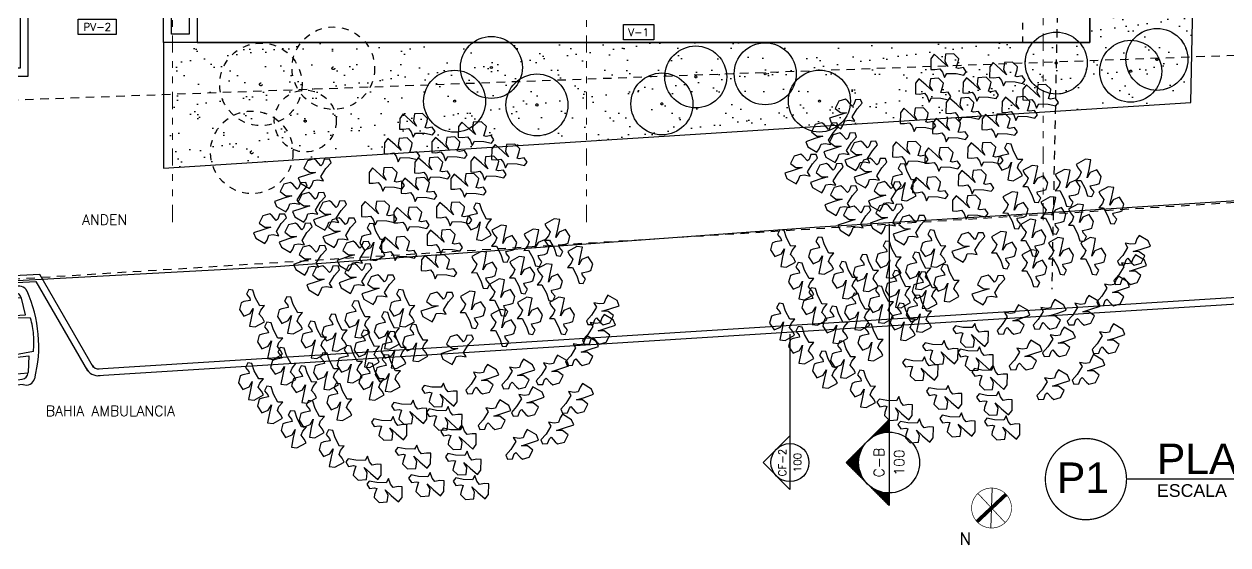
# Model space of a CAD drawing. Header units: millimetres. Extents: x 2056 to 4470, y 1400 to 3101.
# Drawn here: x 2098.05 to 2115.85, y 1509.46 to 1517.16 of the extents above; entities that cross this region are included whole.
import ezdxf
from ezdxf.enums import TextEntityAlignment as Align

# ---------------------------------------------------------------- set-up
doc = ezdxf.new("R2010")
doc.units = ezdxf.units.MM
for name, pattern in [('DIVIDE', [31.75, 12.7, -6.35, 0, -6.35, 0, -6.35]), ('HIDDEN', [9.525, 6.35, -3.175]), ('HIDDEN2', [0.1875, 0.125, -0.0625])]:
    doc.linetypes.add(name, pattern=pattern)
for name, color, linetype in [('0-PROYECCION', 8, 'HIDDEN2'), ('A-252', 252, 'Continuous'), ('A-253', 253, 'Continuous'), ('A-ANNO-DIMS-GRID', 195, 'Continuous'), ('A-ANNO-GLAZ', 124, 'Continuous'), ('A-ANNO-SYMB', 195, 'Continuous'), ('A-ANNO-TEXT', 190, 'Continuous'), ('A-FLOR', 8, 'Continuous'), ('A-GRID-COLS', 75, 'DIVIDE'), ('A-LDSP-TREE', 74, 'Continuous'), ('A-LDSP-TURF', 75, 'Continuous'), ('A-PROY', 15, 'HIDDEN'), ('A-WALL-SILL', 205, 'Continuous')]:
    doc.layers.add(name, color=color, linetype=linetype)
doc.layers.add('A-Anno-Titl', color=233, linetype='Continuous', lineweight=50)
doc.layers.add('A-WALL', color=16, linetype='Continuous', lineweight=30)
doc.styles.add('NUEVO', font='SIMPLEX')
doc.styles.add('ROMAN', font='arial.ttf')
doc.styles.add('ROMANS', font='romans')

# ---------------------------------------------------------------- blocks, each defined once
blk = doc.blocks.new('01420-TITULO BLOQUE DE DIBUJO')
at = {"color": 0, "linetype": 'Continuous', "const_width": 0.00025}
blk.add_lwpolyline([(0.029, 0.016, 0.414214), (0.021, 0.024, 0.414214), (0.013, 0.016, 0.414214), (0.021, 0.008, 0.414214), (0.029, 0.016, -0.219374)], format="xyb", dxfattribs=at)
blk.add_lwpolyline([(0.029, 0.016), (0.15078, 0.016)], dxfattribs=at)
at = {"style": 'ROMAN'}
blk.add_text('ESCALA ', height=0.0025, dxfattribs=at).set_placement((0.035, 0.0125))
at = {"lineweight": 9, "style": 'ROMAN'}
for tag, p, height in [('TÍTULO-BLOQUE-DE-DIBUJO', (0.035, 0.017), 0.006), ('C4', (0.01529, 0.01329), 0.006), ('1:10', (0.05021, 0.0125), 0.0025)]:
    blk.add_attdef(tag, p, '', height=height, dxfattribs=at)
blk = doc.blocks.new('*X14')
at = {"color": 0}
for p, q in [((6.79242, 13.81987), (6.79667, 13.81987)), ((6.79255, 13.82), (6.79654, 13.82)), ((6.79267, 13.82013), (6.79642, 13.82013)), ((6.7928, 13.82025), (6.79629, 13.82025)), ((6.79292, 13.82038), (6.79617, 13.82038)), ((6.79305, 13.8205), (6.79604, 13.8205)), ((6.79317, 13.82062), (6.79592, 13.82062)), ((6.7933, 13.82075), (6.79579, 13.82075)), ((6.79342, 13.82087), (6.79567, 13.82087)), ((6.79355, 13.821), (6.79554, 13.821)), ((6.79367, 13.82113), (6.79542, 13.82113)), ((6.7938, 13.82125), (6.79529, 13.82125)), ((6.79392, 13.82137), (6.79517, 13.82137)), ((6.79405, 13.8215), (6.79504, 13.8215)), ((6.79417, 13.82162), (6.79492, 13.82162)), ((6.7943, 13.82175), (6.79479, 13.82175)), ((6.78905, 13.8165), (6.78918, 13.8165)), ((6.78917, 13.81663), (6.78936, 13.81663)), ((6.7893, 13.81675), (6.78954, 13.81675)), ((6.78942, 13.81687), (6.78973, 13.81687)), ((6.78955, 13.817), (6.78993, 13.817)), ((6.78967, 13.81713), (6.79015, 13.81713)), ((6.7898, 13.81725), (6.79038, 13.81725)), ((6.78992, 13.81738), (6.79063, 13.81738)), ((6.79005, 13.8175), (6.7909, 13.8175)), ((6.79017, 13.81762), (6.7912, 13.81762)), ((6.7903, 13.81775), (6.79153, 13.81775)), ((6.79042, 13.81788), (6.79191, 13.81788)), ((6.79055, 13.818), (6.79236, 13.818)), ((6.79067, 13.81813), (6.79293, 13.81813)), ((6.7908, 13.81825), (6.79394, 13.81825)), ((6.79092, 13.81837), (6.79817, 13.81837)), ((6.79105, 13.8185), (6.79804, 13.8185)), ((6.79117, 13.81863), (6.79792, 13.81863)), ((6.7913, 13.81875), (6.79779, 13.81875)), ((6.79142, 13.81888), (6.79767, 13.81888)), ((6.79155, 13.819), (6.79754, 13.819)), ((6.79167, 13.81912), (6.79742, 13.81912)), ((6.7918, 13.81925), (6.79729, 13.81925)), ((6.79192, 13.81938), (6.79717, 13.81938)), ((6.79205, 13.8195), (6.79704, 13.8195)), ((6.79217, 13.81963), (6.79692, 13.81963)), ((6.7923, 13.81975), (6.79679, 13.81975)), ((6.79514, 13.81825), (6.79829, 13.81825)), ((6.79615, 13.81813), (6.79842, 13.81813)), ((6.79673, 13.818), (6.79854, 13.818)), ((6.79718, 13.81788), (6.79867, 13.81788)), ((6.79756, 13.81775), (6.79879, 13.81775)), ((6.79789, 13.81762), (6.79892, 13.81762)), ((6.79819, 13.8175), (6.79904, 13.8175)), ((6.79846, 13.81738), (6.79917, 13.81738)), ((6.79871, 13.81725), (6.79929, 13.81725)), ((6.79894, 13.81713), (6.79942, 13.81713)), ((6.79915, 13.817), (6.79954, 13.817)), ((6.79936, 13.81687), (6.79967, 13.81687)), ((6.79955, 13.81675), (6.79979, 13.81675)), ((6.79973, 13.81663), (6.79992, 13.81663)), ((6.7999, 13.8165), (6.80004, 13.8165)), ((6.7853, 13.81275), (6.78624, 13.81275)), ((6.78542, 13.81288), (6.7863, 13.81288)), ((6.78555, 13.813), (6.78635, 13.813)), ((6.78567, 13.81312), (6.78641, 13.81312)), ((6.7858, 13.81325), (6.78647, 13.81325)), ((6.78592, 13.81338), (6.78653, 13.81338)), ((6.78605, 13.8135), (6.7866, 13.8135)), ((6.78617, 13.81363), (6.78667, 13.81363)), ((6.7863, 13.81375), (6.78674, 13.81375)), ((6.78642, 13.81387), (6.78681, 13.81387)), ((6.78655, 13.814), (6.78689, 13.814)), ((6.78667, 13.81413), (6.78697, 13.81413)), ((6.7868, 13.81425), (6.78705, 13.81425)), ((6.78692, 13.81438), (6.78713, 13.81438)), ((6.78705, 13.8145), (6.78722, 13.8145)), ((6.78717, 13.81462), (6.78731, 13.81462)), ((6.80178, 13.81462), (6.80192, 13.81462)), ((6.80187, 13.8145), (6.80204, 13.8145)), ((6.80196, 13.81438), (6.80217, 13.81438)), ((6.80204, 13.81425), (6.80229, 13.81425)), ((6.80212, 13.81413), (6.80242, 13.81413)), ((6.8022, 13.814), (6.80254, 13.814)), ((6.80228, 13.81387), (6.80267, 13.81387)), ((6.80235, 13.81375), (6.80279, 13.81375)), ((6.80242, 13.81363), (6.80292, 13.81363)), ((6.80249, 13.8135), (6.80304, 13.8135)), ((6.80255, 13.81338), (6.80317, 13.81338)), ((6.80262, 13.81325), (6.80329, 13.81325)), ((6.80268, 13.81312), (6.80342, 13.81312)), ((6.80273, 13.813), (6.80354, 13.813)), ((6.80279, 13.81288), (6.80367, 13.81288)), ((6.80284, 13.81275), (6.80379, 13.81275)), ((6.78205, 13.8095), (6.78555, 13.8095)), ((6.78217, 13.80963), (6.78555, 13.80963)), ((6.7823, 13.80975), (6.78556, 13.80975)), ((6.78242, 13.80987), (6.78556, 13.80987)), ((6.78255, 13.81), (6.78557, 13.81)), ((6.78267, 13.81012), (6.78558, 13.81012)), ((6.7828, 13.81025), (6.7856, 13.81025)), ((6.78292, 13.81038), (6.78561, 13.81038)), ((6.78305, 13.8105), (6.78563, 13.8105)), ((6.78317, 13.81062), (6.78565, 13.81062)), ((6.7833, 13.81075), (6.78567, 13.81075)), ((6.78342, 13.81087), (6.78569, 13.81087)), ((6.78355, 13.811), (6.78571, 13.811)), ((6.78367, 13.81113), (6.78574, 13.81113)), ((6.7838, 13.81125), (6.78576, 13.81125)), ((6.78392, 13.81137), (6.78579, 13.81137)), ((6.78405, 13.8115), (6.78582, 13.8115)), ((6.78417, 13.81162), (6.78586, 13.81162)), ((6.7843, 13.81175), (6.78589, 13.81175)), ((6.78442, 13.81188), (6.78593, 13.81188)), ((6.78455, 13.812), (6.78597, 13.812)), ((6.78467, 13.81212), (6.78601, 13.81212)), ((6.7848, 13.81225), (6.78605, 13.81225)), ((6.78492, 13.81237), (6.7861, 13.81237)), ((6.78505, 13.8125), (6.78614, 13.8125)), ((6.78517, 13.81263), (6.78619, 13.81263)), ((6.8029, 13.81263), (6.80392, 13.81263)), ((6.80294, 13.8125), (6.80404, 13.8125)), ((6.80299, 13.81237), (6.80417, 13.81237)), ((6.80304, 13.81225), (6.80429, 13.81225)), ((6.80308, 13.81212), (6.80442, 13.81212)), ((6.80312, 13.812), (6.80454, 13.812)), ((6.80316, 13.81188), (6.80467, 13.81188)), ((6.8032, 13.81175), (6.80479, 13.81175)), ((6.80323, 13.81162), (6.80492, 13.81162)), ((6.80326, 13.8115), (6.80504, 13.8115)), ((6.80329, 13.81137), (6.80517, 13.81137)), ((6.80332, 13.81125), (6.80529, 13.81125)), ((6.80335, 13.81113), (6.80542, 13.81113)), ((6.80338, 13.811), (6.80554, 13.811)), ((6.8034, 13.81087), (6.80567, 13.81087)), ((6.80342, 13.81075), (6.80579, 13.81075)), ((6.80344, 13.81062), (6.80592, 13.81062)), ((6.80346, 13.8105), (6.80604, 13.8105)), ((6.80348, 13.81038), (6.80617, 13.81038)), ((6.80349, 13.81025), (6.80629, 13.81025)), ((6.8035, 13.81012), (6.80642, 13.81012)), ((6.80351, 13.81), (6.80654, 13.81)), ((6.80352, 13.80987), (6.80667, 13.80987)), ((6.80353, 13.80975), (6.80679, 13.80975)), ((6.80354, 13.80963), (6.80692, 13.80963)), ((6.80354, 13.8095), (6.80704, 13.8095))]:
    blk.add_line(p, q, dxfattribs=at)
blk = doc.blocks.new('C-DN1')
at = {"color": 0, "linetype": 'Continuous'}
for p, q in [((-0.04163, 0), (-0.03526, 0.00636)), ((-0.0289, 0), (-0.03526, 0.00636)), ((-0.0289, 0), (-0.04163, 0))]:
    blk.add_line(p, q, dxfattribs=at)
at = {"color": 0}
blk.add_line((0, 0), (-0.0289, 0), dxfattribs=at)
at = {"color": 0, "linetype": 'Continuous'}
blk.add_circle((-0.03526, 0), 0.0045, dxfattribs=at)
at = {"color": 0, "linetype": 'Continuous', "xscale": 0.5, "yscale": 0.5, "zscale": 0.5}
blk.add_blockref('*X14', (-3.43254, -6.90464), dxfattribs=at)
at = {"color": 124, "linetype": 'Continuous', "style": 'NUEVO', "flags": 4}
for tag, p in [('CORTE', (-0.03526, 0.0015)), ('PLANO', (-0.03526, -0.0015))]:
    blk.add_attdef(tag, text='', height=0.0015, dxfattribs=at).set_placement(p, align=Align.MIDDLE_CENTER)
blk = doc.blocks.new('A$C5DF50C27')
at = {"linetype": 'HIDDEN2'}
for centre, radius in [((2.791, 2.847), 0.937), ((1.145, 2.481), 0.937), ((2.791, 2.847), 0.0314), ((1.145, 2.481), 0.0314), ((2.152, 1.647), 0.703), ((0.937, 0.937), 0.937), ((2.152, 1.647), 0.0236), ((0.937, 0.937), 0.0314)]:
    blk.add_circle(centre, radius, dxfattribs=at)
blk = doc.blocks.new('EJES 1 PISO')
at = {"layer": 'A-GRID-COLS', "lineweight": 9, "ltscale": 0.02}
for p, q in [((6.5, 0), (6.5, 37.113)), ((12.62, 0), (12.62, 37.113)), ((19.37, 0.026), (19.37, 37.139))]:
    blk.add_line(p, q, dxfattribs=at)
blk = doc.blocks.new('P-V')
blk.add_lwpolyline([(-0.00375, -0.003), (-0.00375, 0), (0.00375, 0), (0.00375, -0.003)], close=True)
at = {"style": 'NUEVO', "flags": 4}
blk.add_attdef('PV', text='', height=0.0015, dxfattribs=at).set_placement((0, -0.0015), align=Align.MIDDLE_CENTER)
blk = doc.blocks.new('V')
blk.add_lwpolyline([(-0.003, -0.003), (-0.003, 0), (0.003, 0), (0.003, -0.003)], close=True)
at = {"style": 'NUEVO', "flags": 4}
blk.add_attdef('VEN', text='', height=0.0015, dxfattribs=at).set_placement((0, -0.0015), align=Align.MIDDLE)
blk = doc.blocks.new('AMBULANCIA')
h = blk.add_hatch()
h.set_pattern_fill('ANSI31', color=256, scale=0.1, angle=45, style=0)
h.set_pattern_definition([(270, (572.591538, -16.726503), (-0.0125, -9e-17), [])])
h.paths.add_polyline_path([(90.098, 88.053), (90.298, 88.053), (90.298, 87.853), (90.498, 87.853), (90.498, 88.053), (90.698, 88.053), (90.698, 88.253), (90.498, 88.253), (90.498, 88.453), (90.298, 88.453), (90.298, 88.253), (90.098, 88.253)])
at = {"linetype": 'Continuous'}
for p, q in [((89.068, 88.153), (89.068, 88.9)), ((89.188, 88.925), (89.093, 88.925)), ((89.213, 88.89), (91.015, 88.89)), ((89.689, 88.824), (90.651, 88.824)), ((89.789, 88.705), (89.689, 88.824)), ((90.651, 88.824), (90.551, 88.705)), ((90.926, 88.705), (90.926, 88.89)), ((91.015, 88.89), (92.98, 88.871)), ((91.016, 88.705), (91.016, 88.89)), ((91.182, 88.807), (91.136, 88.705)), ((91.211, 88.826), (91.815, 88.826)), ((91.818, 88.81), (91.571, 88.714)), ((92.015, 88.832), (92.972, 88.794)), ((89.113, 88.79), (89.113, 88.153)), ((91.527, 88.705), (89.298, 88.705)), ((91.974, 88.781), (91.744, 88.712)), ((92.27, 88.7), (92.1, 88.7)), ((92.27, 88.714), (92.27, 88.153)), ((93.068, 88.714), (92.27, 88.714)), ((93.104, 88.458), (93.07, 88.705)), ((89.198, 88.605), (89.198, 88.153)), ((92.379, 88.477), (93.104, 88.458)), ((93.175, 88.401), (92.379, 88.477)), ((92.176, 88.422), (92.176, 88.153)), ((92.248, 88.422), (92.176, 88.422)), ((92.248, 88.153), (92.248, 88.422)), ((89.068, 88.153), (89.068, 87.406)), ((89.198, 88.153), (89.113, 88.153)), ((89.113, 87.517), (89.113, 88.153)), ((89.198, 87.701), (89.198, 88.153)), ((92.176, 87.885), (92.176, 88.153)), ((92.248, 88.153), (92.248, 87.885)), ((92.27, 87.592), (92.27, 88.153)), ((92.248, 87.885), (92.176, 87.885)), ((93.175, 87.906), (92.379, 87.829)), ((92.379, 87.829), (93.104, 87.849)), ((93.104, 87.849), (93.07, 87.602)), ((91.527, 87.601), (89.298, 87.601)), ((89.789, 87.601), (89.689, 87.483)), ((90.651, 87.483), (90.551, 87.601)), ((90.926, 87.601), (90.926, 87.417)), ((91.016, 87.601), (91.016, 87.417)), ((91.182, 87.5), (91.136, 87.601)), ((91.818, 87.497), (91.571, 87.593)), ((91.974, 87.526), (91.744, 87.594)), ((92.27, 87.607), (92.1, 87.607)), ((93.068, 87.592), (92.27, 87.592)), ((89.188, 87.381), (89.093, 87.381)), ((89.213, 87.417), (91.015, 87.417)), ((89.689, 87.483), (90.651, 87.483)), ((91.015, 87.417), (92.98, 87.436)), ((91.211, 87.481), (91.815, 87.481)), ((92.015, 87.475), (92.972, 87.513))]:
    blk.add_line(p, q, dxfattribs=at)
for p, q in [((89.213, 88.9), (89.213, 88.89)), ((89.198, 88.605), (89.113, 88.79)), ((89.198, 88.595), (89.113, 88.78)), ((89.156, 88.153), (89.156, 88.687)), ((91.223, 88.59), (91.273, 88.497)), ((91.423, 88.497), (91.473, 88.59)), ((91.473, 88.332), (91.223, 88.332)), ((91.473, 88.322), (91.223, 88.322)), ((89.156, 87.619), (89.156, 88.153)), ((91.473, 88.132), (91.223, 88.132)), ((91.473, 88.122), (91.223, 88.122)), ((91.473, 87.939), (91.223, 87.939)), ((91.473, 87.929), (91.223, 87.929)), ((91.223, 87.671), (91.273, 87.764)), ((91.423, 87.764), (91.473, 87.671)), ((89.198, 87.711), (89.113, 87.527)), ((89.198, 87.701), (89.113, 87.517)), ((89.213, 87.406), (89.213, 87.417))]:
    blk.add_line(p, q)
for points in [[(89.396, 88.54), (89.396, 88.622), (89.411, 88.622), (89.411, 88.606, -0.219494), (89.441, 88.54, -572.771535)], [(89.396, 88.54), (89.396, 88.457), (89.411, 88.457), (89.411, 88.474, 0.219494), (89.441, 88.54, 572.771535)], [(92.16, 88.166), (92.084, 88.354), (92.086, 88.371), (92.079, 88.373), (92.075, 88.363), (92.071, 88.348), (92.148, 88.153, 1.523311), (92.16, 88.166, -1.237643)], [(92.16, 87.777), (92.084, 87.965), (92.086, 87.982), (92.079, 87.985), (92.075, 87.974), (92.071, 87.959), (92.148, 87.765, 1.523311), (92.16, 87.777, -1.237643)], [(89.396, 87.767), (89.396, 87.849), (89.411, 87.849), (89.411, 87.832, -0.219494), (89.441, 87.767, -572.771535)], [(89.396, 87.767), (89.396, 87.684), (89.411, 87.684), (89.411, 87.701, 0.219494), (89.441, 87.767, 572.771535)]]:
    blk.add_lwpolyline(points, format="xyb")
for points in [[(90.298, 87.853), (90.498, 87.853), (90.498, 88.053), (90.698, 88.053), (90.698, 88.253), (90.498, 88.253), (90.498, 88.453), (90.298, 88.453), (90.298, 88.253), (90.098, 88.253), (90.098, 88.053), (90.298, 88.053)], [(91.213, 88.6), (91.213, 88.6), (91.483, 88.6), (91.483, 88.6), (91.483, 87.661), (91.213, 87.661)], [(91.223, 88.59), (91.223, 88.59), (91.473, 88.59), (91.473, 88.59), (91.473, 87.671), (91.223, 87.671)], [(91.273, 88.497), (91.273, 88.497), (91.423, 88.497), (91.423, 88.497), (91.423, 87.764), (91.273, 87.764)]]:
    blk.add_lwpolyline(points, close=True)
for points in [[(92.078, 88.37), (92.045, 88.564), (92.036, 88.571), (92.096, 88.188), (92.106, 88.197), (92.09, 88.299)], [(92.078, 87.981), (92.045, 88.175), (92.036, 88.182), (92.096, 87.799), (92.106, 87.809), (92.09, 87.91)]]:
    blk.add_lwpolyline(points)
for points in [[(89.139, 88.208), (89.148, 88.208), (89.148, 88.181), (89.142, 88.181), (89.142, 88.202), (89.139, 88.202), (89.139, 88.205), (89.139, 88.249), (89.139, 88.252), (89.147, 88.252), (89.147, 88.257, 0.414214), (89.142, 88.262), (89.134, 88.262, 0.433706), (89.13, 88.243), (89.13, 88.244), (89.13, 88.18, 0.414214), (89.135, 88.175), (89.139, 88.175), (89.142, 88.181)], [(89.139, 88.098), (89.148, 88.098), (89.148, 88.126), (89.142, 88.126), (89.142, 88.105), (89.139, 88.105), (89.139, 88.102), (89.139, 88.058), (89.139, 88.055), (89.147, 88.055), (89.147, 88.05, -0.414214), (89.142, 88.045), (89.134, 88.045, -0.433706), (89.13, 88.064), (89.13, 88.062), (89.13, 88.126, -0.414214), (89.135, 88.131), (89.139, 88.131), (89.142, 88.126)]]:
    blk.add_lwpolyline(points, format="xyb", dxfattribs=at)
for centre in [(91.348, 88.42), (91.348, 87.841)]:
    blk.add_circle(centre, 0.0574)
for centre, radius, start, end in [((89.093, 88.9), 0.025, 90, 180), ((89.213, 88.79), 0.1, 90, 180), ((91.211, 88.794), 0.0318, 90, 155.7345), ((91.815, 88.818), 0.00819, 291.2907, 90), ((93.04, 88.762), 0.125, 19.2533, 118.9117), ((91.299, 88.153), 1.97, 0, 19.2533), ((89.298, 88.605), 0.1, 90, 180), ((91.527, 88.825), 0.119, 270, 291.2907), ((91.753, 88.682), 0.0318, 106.5243, 188.0963), ((88.037, 88.153), 3.722, 0, 8.0963), ((91.983, 88.75), 0.0318, 84.6877, 106.5243), ((91.973, 88.642), 0.14, 7.996, 84.6877), ((88.491, 88.153), 3.656, 0, 7.996), ((92.968, 88.691), 0.103, 7.9182, 87.73), ((91.881, 88.153), 1.318, 0, 10.8313), ((88.037, 88.153), 3.722, 351.9037, 0), ((88.491, 88.153), 3.656, 352.004, 0), ((91.299, 88.153), 1.97, 340.7467, 0), ((91.881, 88.153), 1.318, 349.1687, 0), ((89.298, 87.701), 0.1, 180, 270), ((91.527, 87.482), 0.119, 68.7093, 90), ((91.753, 87.625), 0.0318, 171.9037, 253.4757), ((91.973, 87.664), 0.14, 275.3124, 352.004), ((92.968, 87.616), 0.103, 272.27, 352.0818), ((89.093, 87.406), 0.025, 180, 269.9999), ((89.213, 87.517), 0.1, 180, 270), ((91.211, 87.513), 0.0318, 204.2655, 270), ((91.815, 87.489), 0.00819, 270, 68.7093), ((91.983, 87.557), 0.0318, 253.4757, 275.3124), ((93.04, 87.545), 0.125, 241.0883, 340.7467)]:
    blk.add_arc(centre, radius, start, end, dxfattribs=at)
for centre, radius, start, end in [((89.188, 88.9), 0.025, 0, 90), ((89.396, 88.54), 0.0675, 90, 270), ((89.396, 88.54), 0.0575, 90, 270), ((89.396, 87.767), 0.0675, 90, 270), ((89.396, 87.767), 0.0575, 90, 270), ((89.188, 87.406), 0.025, 269.9999, 0)]:
    blk.add_arc(centre, radius, start, end)
blk = doc.blocks.new('BRANCHS', base_point=(1.4853, 0.588))
at = {"color": 0, "linetype": 'ByBlock', "ltscale": 0.01}
for p, q in [((1.5146, 0.6522), (1.4864, 0.6366)), ((1.4864, 0.6366), (1.4921, 0.6254)), ((1.4921, 0.6254), (1.5019, 0.6135)), ((1.5313, 0.6501), (1.5146, 0.6522)), ((1.5199, 0.5964), (1.5255, 0.6211)), ((1.5255, 0.6211), (1.5313, 0.6501)), ((1.5487, 0.6203), (1.5292, 0.6122)), ((1.5622, 0.5996), (1.5487, 0.6203)), ((1.4971, 0.6014), (1.4858, 0.588)), ((1.4858, 0.588), (1.5005, 0.5883)), ((1.5019, 0.6135), (1.4971, 0.6014)), ((1.5005, 0.5883), (1.5139, 0.5633)), ((1.5292, 0.6122), (1.5199, 0.5964)), ((1.5568, 0.5791), (1.5622, 0.5996)), ((1.5139, 0.5633), (1.5211, 0.5412)), ((1.5291, 0.572), (1.5482, 0.5759)), ((1.5308, 0.5654), (1.5291, 0.572)), ((1.5407, 0.5536), (1.5308, 0.5654)), ((1.5336, 0.5396), (1.5407, 0.5536)), ((1.5482, 0.5759), (1.5568, 0.5791)), ((1.5211, 0.5412), (1.5336, 0.5396))]:
    blk.add_line(p, q, dxfattribs=at)
blk = doc.blocks.new('TREES')
at = {"color": 0, "linetype": 'ByBlock'}
for p, xscale, yscale, zscale, rotation in [((-0.0122, 0.1533), 0.3048, 0.3048, 0.3048, 59.99999999999999), ((0.0421, 0.1457), 0.3048, 0.3048, 0.3048, 59.99999999999999), ((-0.0263, 0.1307), 0.3048, 0.3048, 0.3048, 59.99999999999999), ((0.0176, 0.1317), 0.3048, 0.3048, 0.3048, 59.99999999999999), ((0.0728, 0.1251), 0.3048, 0.3048, 0.3048, 59.99999999999999), ((-0.0949, 0.1132), 0.3048000000000001, 0.3048000000000001, 0.3048000000000001, 120), ((-0.0403, 0.1035), 0.3048, 0.3048, 0.3048, 59.99999999999999), ((0.0018, 0.1129), 0.3048, 0.3048, 0.3048, 59.99999999999999), ((0.0535, 0.1138), 0.3048, 0.3048, 0.3048, 59.99999999999999), ((-0.0105, 0.0941), 0.3048, 0.3048, 0.3048, 59.99999999999999), ((0.0351, 0.0979), 0.3048, 0.3048, 0.3048, 59.99999999999999), ((-0.1168, 0.0916), 0.3048000000000001, 0.3048000000000001, 0.3048000000000001, 120), ((-0.1001, 0.0822), 0.3048000000000001, 0.3048000000000001, 0.3048000000000001, 120), ((-0.0808, 0.0747), 0.3048000000000001, 0.3048000000000001, 0.3048000000000001, 120), ((-0.0473, 0.0725), 0.3048, 0.3048, 0.3048, 59.99999999999999), ((0.0219, 0.0716), 0.3048, 0.3048, 0.3048, 59.99999999999999), ((-0.1361, 0.0625), 0.3048000000000001, 0.3048000000000001, 0.3048000000000001, 120), ((-0.0175, 0.0669), 0.3048, 0.3048, 0.3048, 59.99999999999999), ((0.0602, 0.0779), 0.3048, 0.3048, 0.3048, 180), ((-0.1124, 0.0541), 0.3048000000000001, 0.3048000000000001, 0.3048000000000001, 120), ((-0.0721, 0.0588), 0.3048000000000001, 0.3048000000000001, 0.3048000000000001, 120), ((-0.0379, 0.0592), 0.3048, 0.3048, 0.3048, 180), ((-0.0289, 0.0397), 0.3048, 0.3048, 0.3048, 59.99999999999999), ((0.0132, 0.0462), 0.3048, 0.3048, 0.3048, 59.99999999999999), ((-0.0992, 0.0334), 0.3048000000000001, 0.3048000000000001, 0.3048000000000001, 120), ((-0.0589, 0.0372), 0.3048000000000001, 0.3048000000000001, 0.3048000000000001, 120), ((0.0079, 0.0228), 0.3048, 0.3048, 0.3048, 59.99999999999999), ((-0.087, 0.0146), 0.3048000000000001, 0.3048000000000001, 0.3048000000000001, 120), ((-0.0572, 0.0165), 0.3048000000000001, 0.3048000000000001, 0.3048000000000001, 120), ((-0.0362, 0.0062), 0.3048000000000001, 0.3048000000000001, 0.3048000000000001, 120), ((-0.1492, -0.0019), 0.3048, 0.3048, 0.3048, 180), ((-0.0107, -0.0019), 0.3048, 0.3048, 0.3048, 180), ((0.0182, -0.0098), 0.3048000000000001, 0.3048000000000001, 0.3048000000000001, 120), ((-0.1141, -0.0084), 0.3048, 0.3048, 0.3048, 180), ((-0.0519, -0.0122), 0.3048, 0.3048, 0.3048, 180), ((0.1545, 0.0007), 0.3048000000000001, 0.3048000000000001, 0.3048000000000001, 299.9999999999999), ((-0.073, -0.0244), 0.3048, 0.3048, 0.3048, 180), ((-0.0247, -0.0225), 0.3048, 0.3048, 0.3048, 180), ((0.151, -0.0172), 0.3048000000000001, 0.3048000000000001, 0.3048000000000001, 299.9999999999999), ((-0.1325, -0.0319), 0.3048, 0.3048, 0.3048, 180), ((-0.0922, -0.031), 0.3048, 0.3048, 0.3048, 180), ((0.0015, -0.0338), 0.3048, 0.3048, 0.3048, 180), ((0.0366, -0.0492), 0.3048000000000001, 0.3048000000000001, 0.3048000000000001, 120), ((-0.0432, -0.0394), 0.3048, 0.3048, 0.3048, 180), ((-0.0186, -0.0404), 0.3048, 0.3048, 0.3048, 180), ((0.1353, -0.0369), 0.3048000000000001, 0.3048000000000001, 0.3048000000000001, 299.9999999999999), ((-0.1203, -0.0554), 0.3048, 0.3048, 0.3048, 180), ((-0.0589, -0.0535), 0.3048, 0.3048, 0.3048, 180), ((-0.1501, -0.0695), 0.3048, 0.3048, 0.3048, 180), ((-0.0808, -0.0601), 0.3048, 0.3048, 0.3048, 180), ((-0.0388, -0.0695), 0.3048, 0.3048, 0.3048, 180), ((-0.0239, -0.062), 0.3048, 0.3048, 0.3048, 180), ((0.0433, -0.0632), 0.3048000000000001, 0.3048000000000001, 0.3048000000000001, 299.9999999999999), ((0.0766, -0.0585), 0.3048000000000001, 0.3048000000000001, 0.3048000000000001, 299.9999999999999), ((0.1081, -0.0547), 0.3048000000000001, 0.3048000000000001, 0.3048000000000001, 299.9999999999999), ((-0.101, -0.0723), 0.3048, 0.3048, 0.3048, 180), ((0.0158, -0.0732), 0.3047999999999997, 0.3047999999999997, 0.3047999999999997, 240), ((-0.1325, -0.091), 0.3048, 0.3048, 0.3048, 180), ((-0.0686, -0.0882), 0.3048, 0.3048, 0.3048, 180), ((0.0853, -0.0838), 0.3048000000000001, 0.3048000000000001, 0.3048000000000001, 299.9999999999999), ((0.1309, -0.081), 0.3048000000000001, 0.3048000000000001, 0.3048000000000001, 299.9999999999999), ((-0.0122, -0.0891), 0.3047999999999997, 0.3047999999999997, 0.3047999999999997, 240), ((0.0202, -0.0948), 0.3047999999999997, 0.3047999999999997, 0.3047999999999997, 240), ((0.0546, -0.096), 0.3048000000000001, 0.3048000000000001, 0.3048000000000001, 299.9999999999999), ((-0.1106, -0.1136), 0.3048, 0.3048, 0.3048, 180), ((-0.094, -0.1042), 0.3048, 0.3048, 0.3048, 180), ((-0.0306, -0.1041), 0.3047999999999997, 0.3047999999999997, 0.3047999999999997, 240), ((0.1125, -0.1092), 0.3048000000000001, 0.3048000000000001, 0.3048000000000001, 299.9999999999999), ((0.0333, -0.1126), 0.3047999999999997, 0.3047999999999997, 0.3047999999999997, 240), ((-0.0756, -0.1314), 0.3048, 0.3048, 0.3048, 180), ((0.0801, -0.1233), 0.3048000000000001, 0.3048000000000001, 0.3048000000000001, 299.9999999999999), ((-0.0087, -0.1304), 0.3047999999999997, 0.3047999999999997, 0.3047999999999997, 240), ((0.0377, -0.1361), 0.3047999999999997, 0.3047999999999997, 0.3047999999999997, 240), ((-0.0543, -0.1408), 0.3047999999999997, 0.3047999999999997, 0.3047999999999997, 240), ((-0.035, -0.1614), 0.3047999999999997, 0.3047999999999997, 0.3047999999999997, 240), ((0.0036, -0.1558), 0.3047999999999997, 0.3047999999999997, 0.3047999999999997, 240), ((0.0448, -0.1586), 0.3047999999999997, 0.3047999999999997, 0.3047999999999997, 240)]:
    blk.add_blockref('BRANCHS', p, dxfattribs=dict(at, xscale=xscale, yscale=yscale, zscale=zscale, rotation=rotation))
at = {"color": 0, "linetype": 'ByBlock', "xscale": 0.3048, "yscale": 0.3048, "zscale": 0.3048}
for p in [(0.109, 0.0585), (0.0599, 0.0529), (0.0897, 0.0491), (0.0415, 0.0285), (0.13, 0.0332), (0.0765, 0.0238), (0.102, 0.0172), (0.0581, 0.0031), (0.031, -0.0082), (0.0836, -0.0138), (0.1133, -0.0138), (0.059, -0.025)]:
    blk.add_blockref('BRANCHS', p, dxfattribs=at)
blk = doc.blocks.new('ARBOL22')
at = {"color": 0, "linetype": 'ByBlock', "xscale": 12, "yscale": 12, "zscale": 12}
blk.add_blockref('TREES', (0.04, 0.15), dxfattribs=at)
blk = doc.blocks.new('lote')
at = {"layer": '0-PROYECCION'}
for points in [[(28.221, 54.476), (28.818, 37.127), (28.646, 33.967), (28.512, 27.473), (28.196, 12.156)], [(37.431, 15.842), (-0.829, 14.473)], [(37.644, 13.851), (-0.617, 11.481)]]:
    blk.add_lwpolyline(points, dxfattribs=at)
at = {"layer": 'A-252'}
blk.add_lwpolyline([(-0.375, 49.905), (7.108, 49.863), (10.408, 50.016), (15.054, 49.898), (25.409, 49.965), (28.021, 50.037), (33.37, 50.224), (33.837, 36.855), (33.651, 33.418), (33.389, 19.765), (33.242, 13.607), (28.462, 13.306), (24.689, 13.069), (16.727, 12.496), (9.254, 12.098), (2.53, 11.676)], dxfattribs=at)
at = {"layer": 'A-FLOR'}
for points in [[(36.168, 15.632), (36.117, 14.503, -0.384571), (33.284, 12.178), (28.189, 11.863, 0.000036), (28.189, 11.863), (14.091, 10.989)], [(36.268, 15.63), (36.216, 14.495, -0.384673), (33.285, 12.078), (28.196, 11.763), (14.097, 10.89)]]:
    blk.add_lwpolyline(points, format="xyb", dxfattribs=at)
for points in [[(14.031, 11.011), (13.237, 12.388), (8.112, 12.128), (7.707, 10.633)], [(7.804, 10.607), (8.189, 12.032), (13.181, 12.285), (13.944, 10.961)]]:
    blk.add_lwpolyline(points, dxfattribs=at)
for radius in [0.1, 0.2]:
    blk.add_arc((14.1, 11.09), radius, 205.8644, 278.1286, dxfattribs=at)
at = {"rotation": 4.957981394105766}
blk.add_blockref('AMBULANCIA', (-72.087, -84.381), dxfattribs=at)
at = {"layer": 'A-LDSP-TREE', "xscale": 1.334976788812123, "yscale": 1.334976788695813, "zscale": 1.334976788816951, "rotation": 359.9499525791124}
for p in [(26.752, 12.627), (18.899, 11.752)]:
    blk.add_blockref('ARBOL22', p, dxfattribs=at)
blk = doc.blocks.new('CF-DN2')
at = {"color": 0, "linetype": 'Continuous'}
for p, q in [((-0.03061, 0), (-0.0253, 0.0053)), ((-0.02, 0), (-0.0253, 0.0053)), ((-0.02, 0), (-0.03061, 0))]:
    blk.add_line(p, q, dxfattribs=at)
at = {"color": 0}
blk.add_line((0, 0), (-0.02, 0), dxfattribs=at)
at = {"color": 0, "linetype": 'Continuous'}
blk.add_circle((-0.0253, 0), 0.00375, dxfattribs=at)
at = {"color": 124, "style": 'NUEVO', "flags": 4}
for tag, p in [('CORTEF', (-0.0253, 0.0015)), ('PLANO', (-0.0253, -0.0015))]:
    blk.add_attdef(tag, text='', height=0.0015, dxfattribs=at).set_placement(p, align=Align.MIDDLE_CENTER)

msp = doc.modelspace()

# ---------------------------------------------------------------- hatches: boundary and pattern name
at = {"layer": 'A-LDSP-TURF'}
h = msp.add_hatch(dxfattribs=at)
h.set_pattern_fill('AR-SAND', color=256, scale=0.01, style=0)
h.set_pattern_definition([(37.5, (-986951.49958, -1731597.15156), (-0.01600031296, 0.48941323733), [0, -0.38608, 0, -0.4318, 0, -0.41275]), (7.5, (-986951.4996, -1731597.15156), (0.44952328314, 0.71682510057), [0, -0.20828, 0, -0.34798, 0, -0.13335]), (327.5, (-986951.812, -1731597.15156), (0.79099237024, 0.00143718468), [0, -0.127, 0, -0.4572, 0, -0.5969]), (317.5, (-986951.812, -1731597.15156), (0.76355645247, 0.22292932326), [0, -0.0635, 0, -0.29972, 0, -0.3429])])
h.paths.add_polyline_path([(2100.114, 1516.89), (2100.231, 1515.038), (2115.303, 1516.003), (2115.439, 1522.812), (2113.81, 1522.77), (2113.81, 1516.89)])

# ---------------------------------------------------------------- linework, layer by layer
at = {"layer": 'A-ANNO-TEXT', "lineweight": 9}
msp.add_line((2112.345, 1509.714), (2112.364, 1510.304), dxfattribs=at)
at = {"layer": 'A-ANNO-TEXT', "lineweight": 9, "const_width": 0.00923}
msp.add_lwpolyline([(2112.153, 1510.224, 0.414214), (2112.139, 1509.807, 0.414214), (2112.556, 1509.793, 0.414214), (2112.57, 1510.211, 0.414214), (2112.153, 1510.224, -0.219374)], format="xyb", dxfattribs=at)
at = {"layer": 'A-ANNO-TEXT', "lineweight": 9}
for points, const_width in [([(2112.139, 1509.807), (2112.57, 1510.211)], 0.0554), ([(2112.556, 1509.793), (2112.153, 1510.224)], 0.0111)]:
    msp.add_lwpolyline(points, dxfattribs=dict(at, const_width=const_width))
at = {"layer": 'A-LDSP-TREE', "linetype": 'HIDDEN2'}
for radius in [0.458, 0.0153]:
    msp.add_circle((2114.8, 1516.64), radius, dxfattribs=at)
at = {"layer": 'A-LDSP-TURF'}
msp.add_lwpolyline([(2100.114, 1516.89), (2100.114, 1515.031), (2115.303, 1516.003), (2115.438, 1522.77), (2113.81, 1522.77), (2113.81, 1516.89)], close=True, dxfattribs=at)
for centre, radius in [((2114.8, 1516.64), 0.458), ((2104.961, 1516.52), 0.458), ((2109.009, 1516.427), 0.458), ((2113.311, 1516.586), 0.458), ((2114.412, 1516.464), 0.458), ((2107.982, 1516.38), 0.458), ((2104.961, 1516.52), 0.0153), ((2113.311, 1516.586), 0.0153), ((2114.8, 1516.64), 0.0153), ((2104.418, 1516.021), 0.458), ((2105.635, 1515.966), 0.458), ((2107.482, 1515.981), 0.458), ((2107.982, 1516.38), 0.0153), ((2109.009, 1516.427), 0.0153), ((2109.811, 1516.024), 0.458), ((2114.412, 1516.464), 0.0153), ((2104.418, 1516.021), 0.0153), ((2107.482, 1515.981), 0.0153), ((2109.811, 1516.024), 0.0153), ((2105.635, 1515.966), 0.0153)]:
    msp.add_circle(centre, radius, dxfattribs=at)
at = {"layer": 'A-PROY', "ltscale": 0.01}
msp.add_lwpolyline([(2113.31, 1550.892), (2113.81, 1550.892), (2113.81, 1516.89), (2113.31, 1516.89)], dxfattribs=at)
at = {"layer": 'A-PROY', "ltscale": 0.01, "elevation": 0.229}
msp.add_lwpolyline([(2112.81, 1517.38), (2112.81, 1516.89), (2113.81, 1516.89)], dxfattribs=at)
at = {"layer": 'A-WALL'}
for points in [[(2096.792, 1519.808), (2096.792, 1519.408), (2097.994, 1519.408), (2097.994, 1516.51), (2096.792, 1516.51), (2096.792, 1516.39), (2098.114, 1516.39), (2098.114, 1519.528), (2096.912, 1519.528), (2096.912, 1522.65), (2096.792, 1522.65), (2096.792, 1519.928)], [(2100.234, 1518.226), (2100.494, 1518.226), (2100.494, 1517.011), (2100.234, 1517.011), (2100.234, 1517.726)]]:
    msp.add_lwpolyline(points, dxfattribs=at)
msp.add_lwpolyline([(2100.114, 1518.346), (2100.614, 1518.346), (2100.614, 1516.89), (2100.114, 1516.89)], close=True, dxfattribs=at)
at = {"layer": 'A-WALL-SILL'}
msp.add_lwpolyline([(2100.614, 1516.89), (2113.31, 1516.89), (2113.81, 1516.89), (2113.81, 1522.77), (2113.27, 1522.77)], dxfattribs=at)

# ---------------------------------------------------------------- block references
at = {"layer": 'A-253', "rotation": 0.05004741709467889}
msp.add_blockref('lote', (2085.059, 1501.062), dxfattribs=at)
at = {"layer": 'A-ANNO-DIMS-GRID'}
msp.add_blockref('EJES 1 PISO', (2093.747, 1514.235), dxfattribs=at)
at = {"layer": 'A-ANNO-GLAZ', "xscale": 75, "yscale": 75, "zscale": 75}
msp.add_blockref('P-V', (2099.136, 1517.232), dxfattribs=at).add_auto_attribs({'PV': 'PV-2'})
at = {"layer": 'A-ANNO-GLAZ'}
ref = msp.add_blockref('V', (2107.138, 1517.153), dxfattribs=dict(at, xscale=75, yscale=75, zscale=75))
ref.add_attrib('VEN', 'V-1', dxfattribs={"layer": '0', "color": 0, "height": 0.1125, "style": 'NUEVO', "flags": 4}).set_placement((2107.138, 1517.041), align=Align.MIDDLE)
at = {"layer": 'A-ANNO-SYMB'}
ref = msp.add_blockref('C-DN1', (2110.84, 1514.207), dxfattribs=dict(at, xscale=100, yscale=100, zscale=100, rotation=90))
ref.add_attrib('CORTE', 'C-B', dxfattribs={"layer": '0', "color": 0, "linetype": 'Continuous', "height": 0.15, "rotation": 90, "style": 'NUEVO', "flags": 4}).set_placement((2110.69, 1510.68), align=Align.MIDDLE_CENTER)
ref.add_attrib('PLANO', '100', dxfattribs={"layer": '0', "color": 0, "linetype": 'Continuous', "height": 0.15, "rotation": 90, "style": 'NUEVO', "flags": 4}).set_placement((2110.99, 1510.68), align=Align.MIDDLE_CENTER)
ref = msp.add_blockref('CF-DN2', (2109.374, 1512.578), dxfattribs=dict(at, xscale=75, yscale=75, zscale=75, rotation=90))
ref.add_attrib('CORTEF', 'CF-2', dxfattribs={"layer": '0', "color": 0, "height": 0.1125, "rotation": 90, "style": 'NUEVO', "flags": 4}).set_placement((2109.261, 1510.68), align=Align.MIDDLE_CENTER)
ref.add_attrib('PLANO', '100', dxfattribs={"layer": '0', "color": 0, "height": 0.1125, "rotation": 90, "style": 'NUEVO', "flags": 4}).set_placement((2109.486, 1510.68), align=Align.MIDDLE_CENTER)
at = {"layer": 'A-Anno-Titl'}
ref = msp.add_blockref('01420-TITULO BLOQUE DE DIBUJO', (2112.175, 1509.236), dxfattribs=dict(at, xscale=75, yscale=75, zscale=75))
ref.add_attrib('C4', 'P1', (2113.322, 1510.232), dxfattribs={"layer": '0', "color": 0, "lineweight": 9, "height": 0.45, "style": 'ROMAN'})
ref.add_attrib('1:10', '1:75   AREA 737.39 M2', (2115.941, 1510.173), dxfattribs={"layer": '0', "color": 0, "lineweight": 9, "height": 0.1875, "style": 'ROMAN'})
ref.add_attrib('TÍTULO-BLOQUE-DE-DIBUJO', 'PLANTA 1° PISO', (2114.8, 1510.511), dxfattribs={"layer": '0', "color": 0, "lineweight": 9, "height": 0.45, "style": 'ROMAN'})
at = {"layer": 'A-LDSP-TURF', "xscale": 0.6508411064278334, "yscale": 0.6508411064278334, "zscale": 0.650841106477516}
msp.add_blockref('A$C5DF50C27', (2100.809, 1514.656), dxfattribs=at)

# ---------------------------------------------------------------- texts
at = {"layer": 'A-ANNO-TEXT', "style": 'ROMANS'}
for s, height, p in [('ANDEN', 0.1527, (2099.244, 1514.269)), ('BAHIA AMBULANCIA', 0.15271, (2099.329, 1511.445)), ('N', 0.185, (2111.964, 1509.556))]:
    msp.add_text(s, height=height, dxfattribs=at).set_placement(p, align=Align.MIDDLE)

doc.saveas('drawing.dxf')
